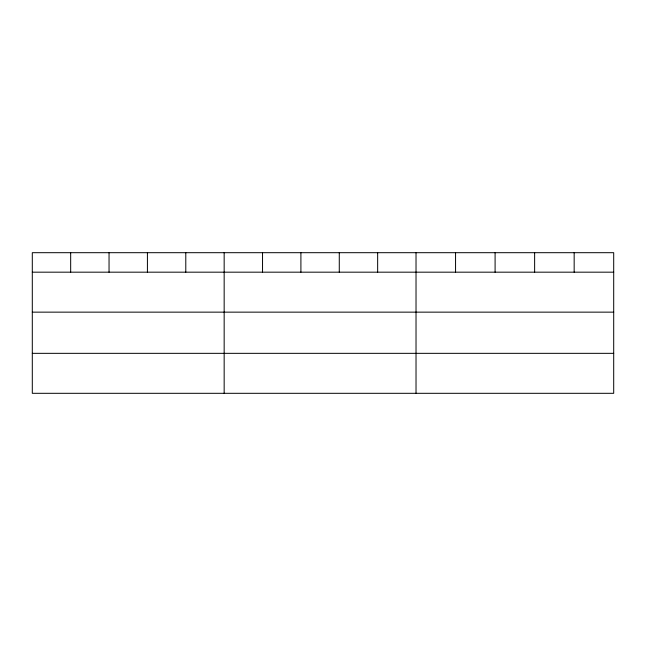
<?xml version="1.0" encoding="UTF-8"?>
<svg xmlns="http://www.w3.org/2000/svg" width="646" height="646" viewBox="0 0 646 646"><rect width="100%" height="100%" fill="white"/><g stroke="black" fill="none" stroke-linecap="round" stroke-linejoin="round"><path stroke-width="0.97" d="M613.7 312.147L613.7 252.691L32.3 252.691L32.3 393.309L613.7 393.309L613.7 312.147L32.3 312.147M32.3 272.176L613.7 272.176M32.3 353.338L613.7 353.338M574.165 252.691L574.165 272.176M534.63 252.691L534.63 272.176M495.094 252.691L495.094 272.176M455.559 252.691L455.559 272.176M416.024 252.691L416.024 393.309M377.652 252.691L377.652 272.176M339.279 252.691L339.279 272.176M300.907 252.691L300.907 272.176M262.534 252.691L262.534 272.176M224.162 252.691L224.162 393.309M185.79 252.691L185.79 272.176M147.417 252.691L147.417 272.176M109.045 252.691L109.045 272.176M70.672 252.691L70.672 272.176"/></g></svg>
